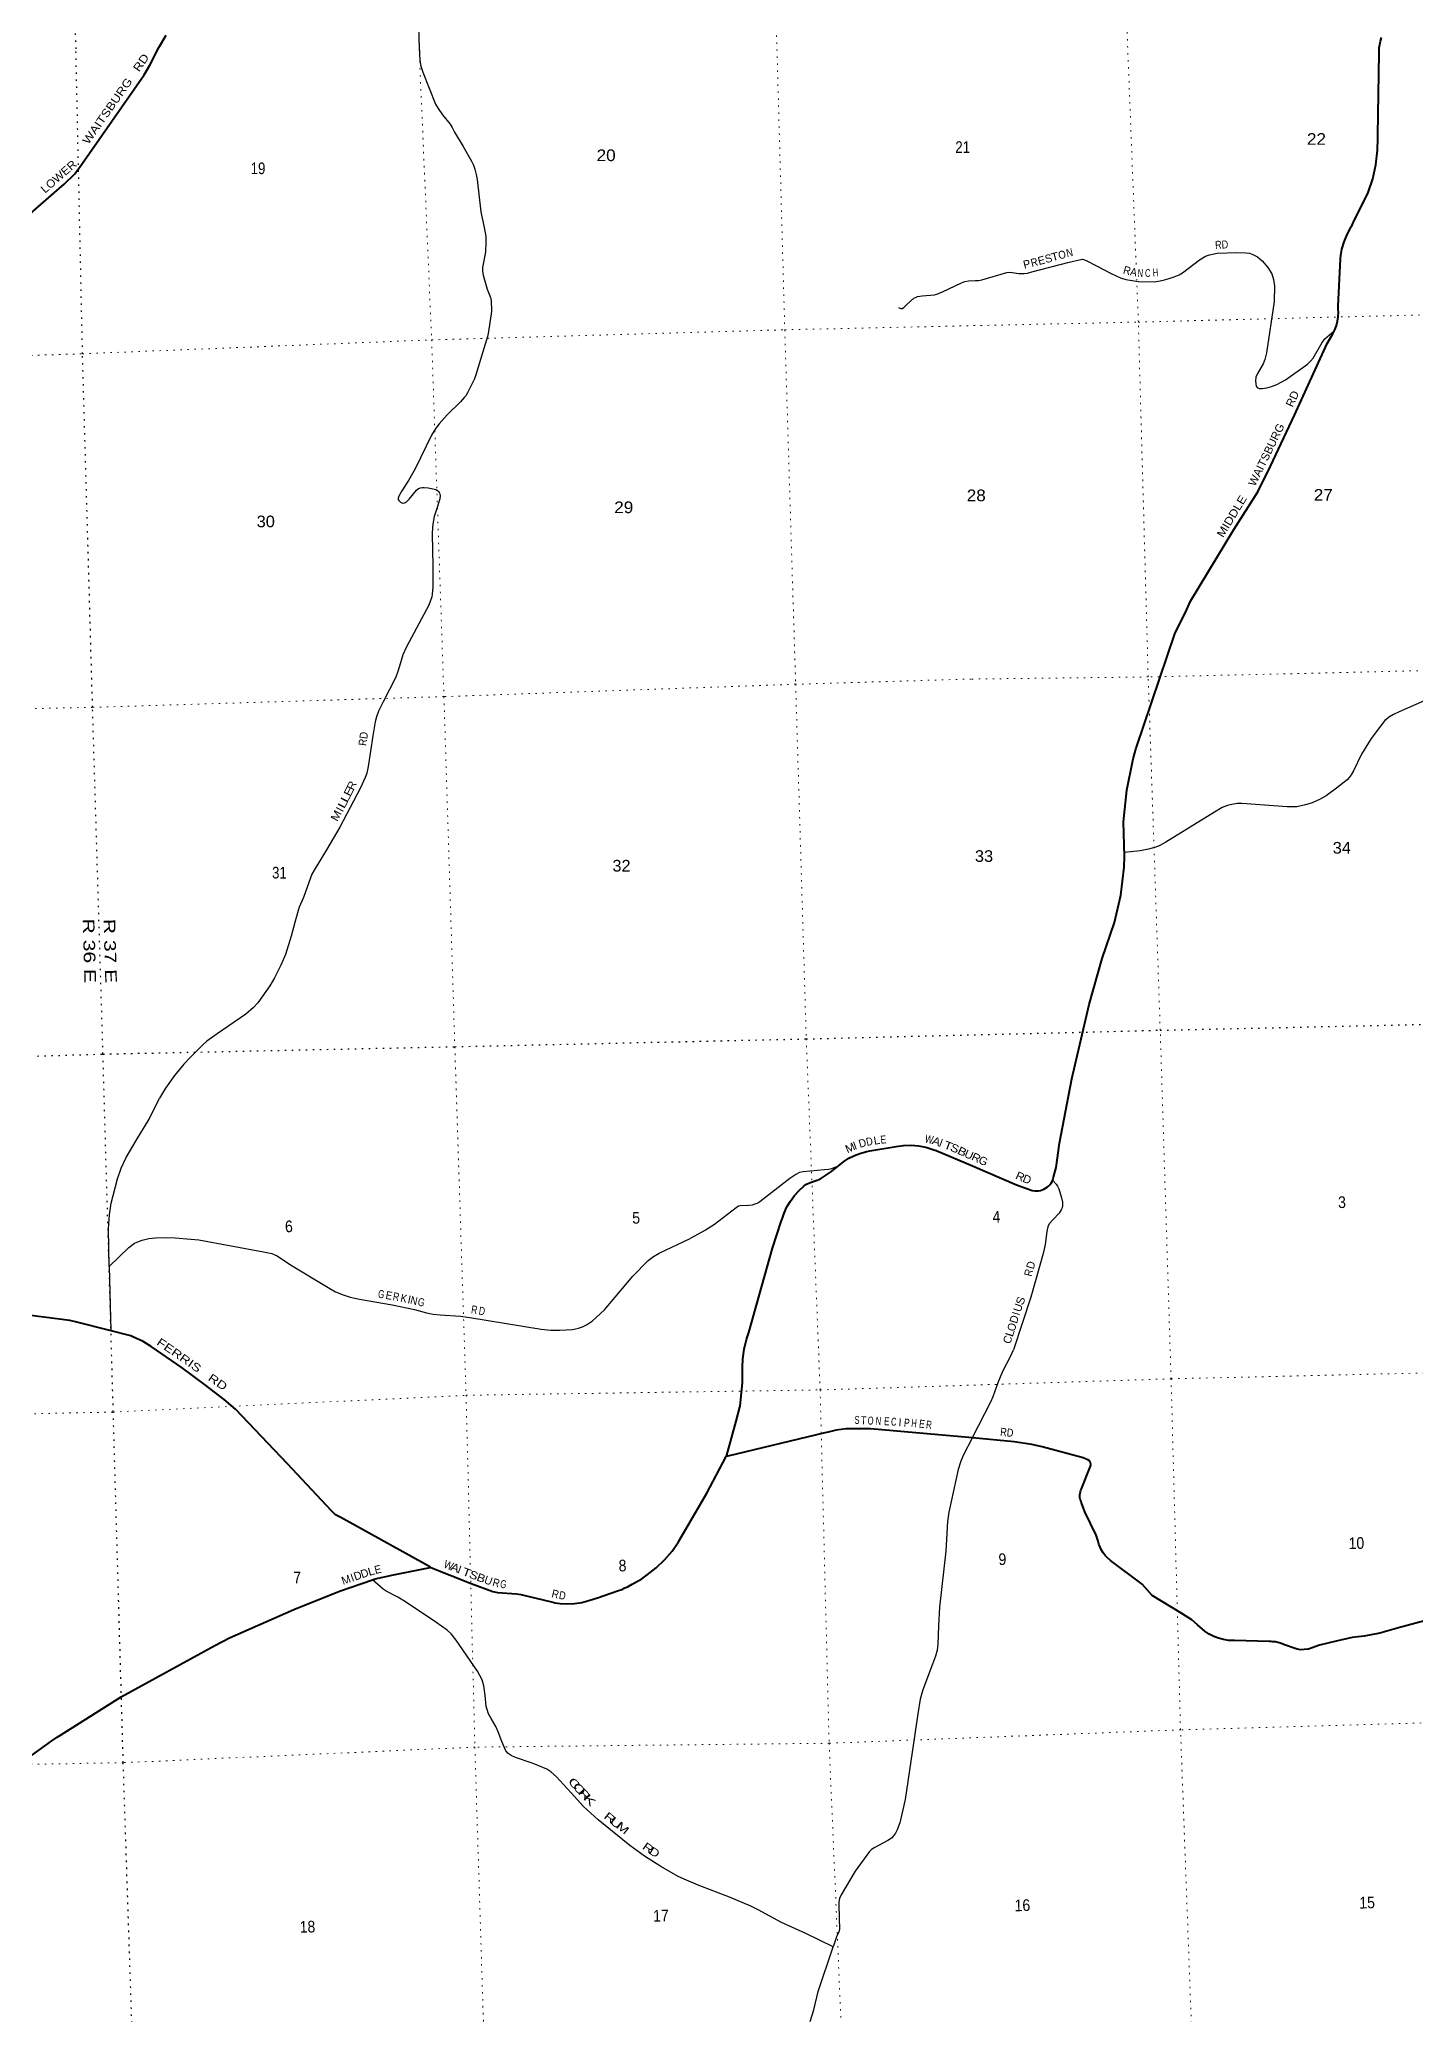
# Model space of a CAD drawing. Header units: feet. Extents: x 505285 to 763886, y -543582 to -353855.
# Drawn here: x 699334 to 719986, y -476644 to -447020 of the extents above; entities that cross this region are included whole.
import ezdxf
from ezdxf.enums import TextEntityAlignment as Align

# ---------------------------------------------------------------- set-up
doc = ezdxf.new("R2010")
doc.units = ezdxf.units.FT
doc.header["$LTSCALE"] = 70
doc.linetypes.add('DOTTED', pattern=[1.5, 0.3, -1.2])
for name, color, linetype, lineweight in [('26', 7, 'Continuous', 40), ('27', 7, 'Continuous', 13), ('29', 7, 'Continuous', 25), ('30', 7, 'Continuous', 13), ('6', 7, 'DOTTED', 25), ('7', 7, 'DOTTED', 13)]:
    doc.layers.add(name, color=color, linetype=linetype, lineweight=lineweight)

msp = doc.modelspace()

# ---------------------------------------------------------------- linework, layer by layer
at = {"layer": '26'}
for points in [[(701125.23, -447139.58), (701236, -446956.05)], [(718828.47, -451111.27), (718826.04, -451072.26), (718824.51, -451047.87), (718825.69, -451022.26), (718858.63, -450308.16), (718859.06, -450298.88), (718866.11, -450258.16), (718881.86, -450167.34), (718913.93, -450054.32), (718957.63, -449945.26), (719012.49, -449841.38), (719025.22, -449821.12), (719034.75, -449805.96), (719051.96, -449771.12), (719276.06, -449317.52), (719345.29, -449111.01), (719392.55, -448898.39), (719417.33, -448682), (719419.8, -448507.07), (719420.07, -448482.07), (719420.48, -448457.07), (719440.51, -447223.26), (719441.22, -447179.85), (719441.3, -447173.26), (719441.61, -447147.21), (719447.77, -447094.51), (719459.42, -447042.74), (719476.41, -446992.47)], [(697652.48, -452807.86), (697804.42, -452666.09), (697932.74, -452518.4), (698044.92, -452358.11), (698139.72, -452186.97), (698207.89, -452029.05), (698452.84, -451202.8), (698720.68, -450476.31), (698861.76, -450116.88), (698928.75, -449978.86), (698996.78, -449874.86), (699091.27, -449746.27), (699187.45, -449639.69), (699196.39, -449633.02), (699237.45, -449597.15), (699554.55, -449320.15), (699702.01, -449191.48), (699862.27, -449033.36), (699916.11, -448966.86), (699935.17, -448939.51), (700903.06, -447551.03), (700992.33, -447406.19), (701125.23, -447139.58)], [(709637.2, -468276.33), (709649.35, -468253.32), (709788.27, -467743.34), (709850.46, -467516.67), (709883.22, -467170.86), (709885.12, -466984.42), (709885.32, -466965.25), (709886.29, -466934.42), (709890.14, -466811.88), (709910.44, -466663.65), (709946.13, -466518.35), (709981.11, -466416.51), (710336.69, -465149.36), (710465.86, -464748.77), (710473.92, -464723.77), (710483.54, -464698.77), (710508.39, -464624.49), (710550.89, -464531.21), (710602.91, -464442.89), (710663.87, -464360.49), (710733.12, -464284.91), (710809.88, -464216.98), (710843.78, -464191.2), (710890.39, -464168.94), (711005.84, -464130.44), (711054.95, -464108.92), (711222.33, -463999.63), (711377.37, -463873.44), (711398.28, -463854.23), (711480.27, -463801.52), (711567.32, -463757.67), (711658.47, -463723.16), (711752.73, -463698.37), (711796.47, -463690.37), (712191.29, -463622.99), (712302.26, -463608.82), (712414.11, -463606.33), (712525.6, -463615.55), (712635.51, -463636.37), (712742.65, -463668.56), (712789.08, -463686.44), (713337.11, -463915.96), (713995.33, -464198.6), (714189.97, -464267.85), (714233.9, -464283.47), (714239.97, -464284.99), (714242.51, -464285.62), (714270.57, -464289.59), (714298.9, -464290.6), (714327.17, -464288.64), (714355.08, -464283.74), (714382.33, -464275.95), (714408.61, -464265.36), (714433.64, -464252.07), (714457.15, -464236.24), (714478.87, -464218.04), (714498.58, -464197.67), (714516.04, -464175.35), (714531.08, -464151.33), (714538.73, -464135.68), (714547.45, -464115.61), (714554.79, -464085.68), (714590.28, -463940.82), (714644.56, -463573.8), (714829.33, -462610.68), (715088.47, -461496.86), (715284.77, -460804.52), (715467.24, -460267.2), (715561.26, -459853.85), (715611.55, -459432.94), (715618.99, -459274.9), (715604.66, -458757.19), (715651.05, -458280.25), (715747.04, -457810.78), (715782.73, -457682.51), (715789.69, -457657.51), (715800.12, -457632.51), (716372.32, -455936.12), (716549.61, -455581.12), (716606.36, -455443.54), (717259.24, -454368.8), (717620.23, -453806.36), (717806.91, -453421.54), (718168.27, -452654.26), (718662.14, -451582), (718710.06, -451494.3), (718746.22, -451436.83), (718776.17, -451375.89), (718799.6, -451312.16), (718816.23, -451246.33), (718825.89, -451179.12), (718828.47, -451111.27)], [(705203.71, -469936.13), (703855.8, -469188.05), (703776.17, -469148.13), (703714.19, -469091.64), (703056.32, -468385.27), (702274.45, -467563.92), (702103.34, -467420.14), (701802.91, -467187.65), (701476.05, -466945.85), (701012.05, -466623.59), (700889.22, -466550.75), (700736.67, -466479.12), (700702.55, -466463.09), (700686.67, -466459.09), (700389.25, -466384.13), (699874.13, -466252.08), (699787.06, -466234.46), (698968.56, -466127.04), (698659.72, -466099.61), (698588.57, -466101.3), (698513.11, -466113.79), (698443.02, -466127.82), (698058.36, -466215.9)], [(711439.53, -467861.1), (711290.46, -467879.76), (711169.15, -467908.07), (711144.15, -467913.9), (711119.15, -467921.9), (709664.9, -468269.7), (709637.2, -468276.33)], [(720120.54, -470736.95), (719730.91, -470846.35), (719449.1, -470922.59), (719216.86, -470971.32), (719036.17, -470990.48), (718793.98, -471043.5), (718543.97, -471104.79), (718417.45, -471150.28), (718381.16, -471163.33), (718367.45, -471165.82), (718315.51, -471171.57), (718261.32, -471171.87), (718207.39, -471166.5), (718001.95, -471091.98), (717998.46, -471090.54), (717941.05, -471070.49), (717881.86, -471056.55), (717846.54, -471052.05), (717820.63, -471048.75), (717796.54, -471048.21), (717271.47, -471036.29), (717258.18, -471036.45), (717180.78, -471032.62), (717104.21, -471020.73), (717029.29, -471000.89), (716956.86, -470973.34), (716887.71, -470938.36), (716822.59, -470896.35), (716713.17, -470799.03), (716628.56, -470725.11), (716480.97, -470630.87), (716032.5, -470360.38), (715880.73, -470187.95), (715405.78, -469833.87), (715357.48, -469790.81), (715326.91, -469758.59), (715297.18, -469720.21), (715271.63, -469678.93), (715250.54, -469635.21), (715234.13, -469589.52), (715222.58, -469542.37), (715193.92, -469454.28), (715025.13, -469103.6), (714974.06, -468967.17), (714969.04, -468957.45), (714960.27, -468936.62), (714953.72, -468914.98), (714949.46, -468892.78), (714947.55, -468870.26), (714948, -468847.66), (714950.82, -468825.23), (714955.96, -468803.22), (714963.38, -468781.87), (714972.98, -468761.41), (715097.1, -468443.5), (715106.84, -468418.57), (715111.78, -468393.5), (715111.87, -468389.33), (715111.22, -468381.63), (715109.77, -468374.04), (715107.54, -468366.64), (715104.54, -468359.51), (715100.82, -468352.74), (715096.41, -468346.39), (715091.36, -468340.54), (715090.96, -468340.16), (715066, -468323.3), (715040.96, -468312.05), (714998.67, -468293.05), (714382.01, -468129.72), (714226.02, -468095.97), (713963.07, -468053.19), (713337.16, -467992.55), (711805.17, -467861.1), (711571.49, -467857.65), (711439.53, -467861.1)], [(705203.71, -469936.13), (705205.54, -469937.15), (705812.35, -470181.07), (706139.79, -470298.34), (706206.92, -470312.17), (706491.11, -470332.6), (706560.3, -470344.31), (707017.39, -470455.77), (707042.39, -470461.62), (707067.39, -470467.56), (707149.24, -470480.46), (707257.2, -470486.04), (707365.15, -470480.3), (707471.92, -470463.31), (707576.32, -470435.25), (707660.14, -470409.55), (707709.28, -470392.53), (708007.85, -470291.37), (708072.1, -470268.68), (708087.22, -470262.05), (708109.24, -470250.15), (708168.48, -470224.23), (708230.85, -470190.2), (708372.58, -470106.99), (708454.65, -470050.23), (708591.27, -469945.02), (708716.13, -469826.1), (708827.89, -469694.79), (708925.31, -469552.51), (708929.98, -469544.81), (709348.95, -468822.08), (709637.2, -468276.33)], [(698293.87, -473996.44), (698470.64, -473601.46), (698689.22, -473295.6), (698938.58, -473014.27), (699215.97, -472760.55), (699518.37, -472537.21), (699598.36, -472486.34), (699623.36, -472470.44), (699648.36, -472455.76), (700557.4, -471877.76), (701963.74, -471107.07), (702184.19, -470996.42), (703151, -470569.5), (703836.04, -470293.11), (704332.27, -470123.07), (704370.67, -470111.33), (704644.77, -470047.36), (705172.49, -469942.34), (705203.71, -469936.13)]]:
    msp.add_lwpolyline(points, dxfattribs=at)
at = {"layer": '29'}
for p, q in [((704924, -442905.05), (705027.05, -447020.33)), ((705027.05, -447020.33), (705038.78, -447249.64)), ((700377.89, -465424.28), (700404.71, -466387.46))]:
    msp.add_line(p, q, dxfattribs=at)
for points in [[(705027.05, -447020.33), (705042.45, -447335.39), (705058.49, -447422.02), (705089.49, -447510.79), (705278.69, -447988.86), (705316.1, -448054.1), (705380.24, -448148.21), (705495.69, -448289.39), (705527.75, -448338.59), (705564.1, -448409.17), (705692.37, -448623.07), (705819.58, -448844.46), (705846.3, -448905.42), (705868.75, -448966.38), (705889.06, -449046.59), (705900.82, -449120.39), (705957.47, -449607.01)], [(705957.47, -449607.01), (706007.71, -449841.24), (706032.29, -449972.79), (706033.37, -450067.97), (706030.16, -450199.52), (706024.81, -450234.81), (705982.06, -450440.16), (705980.98, -450492.56), (705990.61, -450555.66), (706050.47, -450765.29), (706101.78, -450889.35), (706109.79, -450912.34), (706113, -450932.66), (706118.35, -451092.02), (706114.61, -451137.47), (706067.57, -451428.37), (706056.35, -451473.83), (705883.71, -452048.68), (705860.21, -452111.79), (705834.56, -452168.48), (705755.44, -452322.48)], [(716745.32, -450323.58), (716831.92, -450269.04), (716891.79, -450247.65), (717007.23, -450226.26), (717302.26, -450213.42), (717436.96, -450219.85), (717494.68, -450226.26), (717545.98, -450243.37), (717616.54, -450281.88), (717682.81, -450341.76), (717770.47, -450442.3), (717828.18, -450534.27), (717855.98, -450621.97), (717870.94, -450713.95), (717862.39, -450949.24), (717746.94, -451719.27), (717724.52, -451820.87), (717699.91, -451886.11), (717614.39, -452031.56), (717589.83, -452086.11), (717584.46, -452142.79), (717593.01, -452219.79), (717611.21, -452240.11), (717640.05, -452254.02), (717681.76, -452255.09), (717755.49, -452245.46), (717825, -452227.28), (717905.15, -452194.12), (718033.42, -452125.68), (718362.66, -451890.39), (718410.78, -451846.54), (718448.17, -451800.55), (718585, -451565.26), (718626.71, -451510.72), (718764.58, -451389.87)], [(712227.43, -451040.44), (712258.97, -451054.05), (712281.41, -451055.11), (712308.14, -451039.07), (712350.9, -450996.29), (712457.8, -450897.9), (712482.38, -450888.27), (712511.24, -450876.51), (712580.72, -450866.88), (712768.85, -450849.77), (712802, -450840.15), (712888.57, -450802.71), (713170.78, -450670.09), (713223.16, -450649.78), (713277.67, -450640.15), (713380.29, -450635.87), (713432.67, -450632.67), (713474.36, -450623.04), (713850.62, -450516.09), (713890.18, -450510.74), (713931.86, -450516.09), (714034.48, -450528.92), (714075.11, -450531.06), (714111.45, -450528.92), (714162.76, -450524.64), (714226.89, -450507.53), (714787.02, -450357.8), (714962.33, -450319.3), (714987.99, -450317.16), (715015.78, -450323.58), (715052.12, -450340.69), (715188.94, -450409.14), (715428.39, -450537.48), (715559.88, -450596.3), (715637.9, -450618.76), (715735.19, -450636.94), (715830.31, -450648.7), (716065.48, -450652.98), (716152.08, -450641.22), (716219.4, -450627.31), (716288.9, -450606.99), (716364.78, -450580.26), (716440.69, -450549.24), (716488.78, -450520.36), (716745.32, -450323.58)], [(705755.44, -452322.48), (705730.87, -452364.18), (705709.49, -452391.99), (705650.7, -452457.23), (705454.01, -452649.74), (705330.01, -452786.64), (705281.91, -452847.6), (705218.84, -452953.48), (704970.84, -453458.29), (704872.5, -453633.69), (704769.88, -453791.98), (704725.51, -453869.52), (704718.57, -453898.93), (704719.1, -453919.79), (704725.51, -453934.76), (704752.77, -453958.82), (704770.41, -453968.98), (704785.37, -453973.26), (704793.92, -453975.4), (704812.64, -453971.66), (704824.92, -453966.84), (704838.82, -453958.29), (704881.05, -453916.04), (704992.22, -453779.15), (705022.68, -453757.22), (705052.08, -453744.92), (705081.48, -453741.18), (705107.13, -453740.11), (705167.53, -453744.92), (705217.24, -453752.94), (705282.98, -453770.59), (705307.03, -453785.03), (705320.93, -453798.93), (705333.75, -453814.97), (705342.84, -453834.76), (705348.72, -453866.31), (705342.84, -453907.49), (705300.08, -454040.11), (705257.32, -454177), (705240.75, -454257.76), (705232.2, -454334.76), (705227.39, -454437.96), (705235.94, -454912.83)], [(705235.94, -454912.83), (705237.54, -455236.36), (705227.93, -455342.25), (705220.44, -455381.82), (705197.99, -455449.2), (705177.68, -455505.88), (704839.89, -456130.48), (704788.58, -456250.27), (704760.79, -456333.7), (704737.26, -456421.39), (704706.28, -456516.59), (704681.68, -456583.96), (704493.54, -456956.15), (704420.85, -457097.33), (704393.06, -457178.62), (704373.81, -457255.62), (704335.33, -457465.24)], [(721797.17, -456083.88), (721731.97, -456087.09), (721668.9, -456107.41), (721536.35, -456175.85), (721357.84, -456277.46), (721279.8, -456321.31), (721139.77, -456377.99), (721087.39, -456406.87), (720937.74, -456513.82), (720780.61, -456617.56), (720711.12, -456663.55), (720493.05, -456774.77), (719740.51, -457104.18), (719655.01, -457144.82), (719595.14, -457181.18), (719526.73, -457236.8), (719458.31, -457318.08), (719321.48, -457506.31), (719176.11, -457741.6), (719056.38, -457989.72), (719018.98, -458050.69), (718992.25, -458088.12), (718959.12, -458123.42), (718799.84, -458250.68)], [(704335.33, -457465.24), (704266.92, -457927.29), (704244.47, -458022.47), (704219.89, -458089.86), (704151.48, -458243.87), (703843.61, -458834.24), (703642.64, -459176.49), (703454.5, -459480.23), (703421.37, -459541.19), (703398.92, -459595.74), (703296.3, -459890.93), (703230.03, -460036.38), (703215.05, -460083.44), (703168.02, -460263.12)], [(718799.84, -458250.68), (718642.72, -458365.13), (718543.31, -458419.68), (718433.2, -458467.8), (718333.79, -458500.96), (718202.31, -458527.69), (718056.93, -458531.97), (717377.08, -458480.63), (717309.74, -458481.71), (717227.43, -458493.47), (717162.22, -458509.52), (717086.33, -458540.53), (716966.6, -458608.97), (716239.72, -459058.16), (716148.86, -459108.44), (716090.06, -459135.17), (715979.96, -459166.2), (715854.89, -459190.78), (715619.73, -459216.45)], [(703168.02, -460263.12), (703110.31, -460468.46), (703024.79, -460746.53), (702956.38, -460904.82), (702862.31, -461093.06), (702789.62, -461217.12), (702610.03, -461469.53), (702545.89, -461537.98), (702430.44, -461640.65), (702002.85, -461935.84), (701844.65, -462047.07), (701784.78, -462098.4), (701600.92, -462282.36), (701498.3, -462389.31), (701361.47, -462560.44), (701224.64, -462748.67), (701134.85, -462898.41)], [(700377.89, -465424.28), (700371.6, -464859.91), (700384.43, -464650.28), (700410.09, -464474.88), (700504.16, -464111.24), (700559.74, -463948.67), (700632.43, -463790.38), (700786.37, -463533.7), (700978.78, -463212.84), (701134.85, -462898.41)], [(711332.55, -463913.69), (711219.64, -463959.31), (711179.02, -463967.87), (711108.47, -463976.42), (710794.18, -464004.23), (710740.73, -464017.07), (710687.28, -464044.87), (710595.35, -464106.91), (710146.38, -464453.44), (710114.31, -464472.69), (710071.55, -464491.94), (710030.93, -464502.64), (709979.62, -464509.05), (709851.34, -464515.47), (709825.68, -464521.89), (709789.34, -464543.28), (709466.5, -464793.55), (709329.67, -464879.11), (709099.84, -465004.27)], [(714542.84, -464136.08), (714592.3, -464187.11), (714612.62, -464218.13), (714631.86, -464258.77), (714673.55, -464392.46), (714687.45, -464461.98), (714686.38, -464507.97), (714681.03, -464545.4), (714668.2, -464573.21), (714635.06, -464623.48), (714545.27, -464721.88), (714489.68, -464786.05), (714467.23, -464829.9), (714451.2, -464897.28), (714425.54, -465094.08), (714395.61, -465230.98), (714211.75, -465885.53), (713950.91, -466676.99)], [(700377.89, -465424.28), (700675.18, -465137.98), (700760.71, -465075.93), (700812.02, -465052.4), (700876.15, -465031.02), (700972.36, -465005.35), (701077.11, -464992.52), (701239.6, -464988.24), (701367.89, -464996.79), (701605.2, -465013.9), (701722.78, -465026.75), (702697.68, -465202.15), (702818.5, -465231.02), (702867.68, -465248.13), (702902.92, -465266.32), (703099.62, -465398.94), (703664.03, -465741.19), (703776.31, -465802.15), (703890.66, -465848.14), (703996.52, -465883.43), (704138.66, -465912.31), (704626.11, -465997.87), (704960.7, -466071.67)], [(704960.7, -466071.67), (705144.6, -466120.86), (705241.88, -466139.04), (705345.57, -466150.8), (705653.44, -466167.92), (705794.55, -466189.31), (706863.53, -466364.71), (707006.78, -466377.54), (707145.74, -466381.82), (707333.88, -466368.99), (707423.68, -466351.87), (707483.54, -466330.48), (707545.55, -466300.53), (707633.2, -466240.64), (707812.78, -466073.8), (708240.38, -465568.98), (708471.28, -465333.68), (708548.24, -465273.77), (708633.76, -465222.45), (709099.84, -465004.27)], [(713336.25, -467991.45), (713609.91, -467452.41), (713647.32, -467372.19), (713721.08, -467165.77), (713793.77, -466994.65), (713914.57, -466764.7), (713950.91, -466676.99)], [(713336.25, -467991.45), (713200.48, -468249.21), (713164.13, -468345.47), (713123.51, -468471.68), (712980.26, -469111.26), (712961.02, -469250.3), (712935.37, -469695.22), (712841.3, -470533.74), (712824.19, -470816.09), (712815.64, -471089.9), (712804.95, -471177.6), (712779.29, -471267.44), (712738.67, -471389.37), (712593.29, -471774.4), (712550.53, -471915.58), (712516.32, -472133.76), (712328.18, -473417.2)], [(707498.51, -473524.14), (707315.57, -473317.82), (707090.86, -473078), (707009.72, -473004.32), (706946.05, -472963.09), (706767.53, -472886.91), (706711.35, -472868.16), (706477.9, -472786.98), (706411.73, -472758.24), (706365.54, -472727.03), (706331.83, -472688.3), (706271.91, -472548.4), (706218.23, -472402.28), (706182.02, -472323.58), (706112.11, -472203.67), (706074.66, -472133.73), (706052.19, -472068.77), (706037.21, -472023.82), (706022.23, -471853.93), (706002.25, -471714.05), (705977.28, -471624.11), (705907.37, -471494.21), (705587.78, -471029.56), (705511.63, -470935.9), (705452.95, -470879.68), (705283.17, -470759.77), (704828.76, -470455), (704713.9, -470385.05), (704539.13, -470295.13), (704494.18, -470265.14), (704332.27, -470123.07)], [(711244.23, -475626.86), (710833.74, -475427.92), (710470.29, -475265.35), (710119.66, -475072.83), (710011.69, -475018.29), (709692.07, -474884.59), (709217.44, -474704.91), (709042.12, -474630.04), (708918.12, -474572.29), (708661.56, -474422.55), (708413.56, -474268.54), (708195.49, -474110.25), (707720.86, -473725.22), (707498.51, -473524.14)], [(712328.18, -473417.2), (712244.8, -473770.15), (712205.25, -473876.03), (712180.66, -473924.16), (712151.8, -473965.87), (712119.73, -473997.96), (712065.21, -474035.39), (711868.52, -474138.07), (711822.56, -474166.94), (711791.55, -474197.96), (711577.76, -474493.15), (711363.96, -474848.24), (711340.45, -474901.71), (711329.75, -474955.19), (711334.03, -475237.55), (711342.58, -475325.25), (711341.51, -475366.96), (711329.76, -475404.39), (711295.54, -475481.4), (711244.23, -475626.86)], [(710901.02, -476747.71), (710953.45, -476572.84), (711020.86, -476298.05), (711244.23, -475626.86)]]:
    msp.add_lwpolyline(points, dxfattribs=at)
at = {"layer": '6'}
for points in [[(699510.48, -436321.49), (699667, -441145.05), (699849, -446405.05), (699881, -447175.05)], [(701177.21, -491379.19), (701086.09, -488653.17), (700939.6, -483359.74), (700764.81, -478135.4), (700590.81, -472866.85), (700441.23, -467607.65), (700286.59, -462238.14), (700130.58, -457037.36), (699979.78, -451734.02), (699881, -447175.05)], [(697940.07, -462308.41), (700286.59, -462238.14), (705567.31, -462127.18), (710841.82, -462010.38), (716154.23, -461880.45), (721458.93, -461762.79), (726693.54, -461659.15), (729662.57, -461589.32)]]:
    msp.add_lwpolyline(points, dxfattribs=at)
at = {"layer": '7'}
msp.add_line((715792.43, -450393.19), (715648.69, -446692.88), dxfattribs=at)
for points in [[(710393.61, -446856.03), (710519.28, -451374.16), (710682.54, -456691.21), (710841.82, -462010.38), (711049.97, -467275.95), (711184.56, -472575.74), (711407.08, -477778.66), (711529.61, -483006.49), (711699.64, -488277.16), (711813.35, -492531.47)], [(705026.47, -447028.73), (705219.55, -451525.82), (705403.87, -456876.41), (705567.31, -462127.18), (705736.17, -467355.72), (705800.22, -469917.07)], [(717122.81, -492367.16), (716987.19, -488121.83), (716813.85, -482877.36), (716652.1, -477614.48), (716458.75, -472374.6), (716317.06, -467109.15), (716154.23, -461880.45), (715973.37, -456581.97), (715826.04, -451258.45), (715800.98, -450613.24)], [(697631.98, -451810.36), (699979.78, -451734.02), (705219.55, -451525.82), (710519.28, -451374.16), (715826.04, -451258.45), (721136.33, -451124.56), (726451.98, -450966.43), (729324.32, -450901.19)], [(728651.03, -456327.14), (726570.74, -456349), (721281.98, -456460.18), (715973.37, -456581.97), (713318.23, -456612.76), (710682.54, -456691.21), (705403.87, -456876.41), (700130.58, -457037.36), (697782.09, -457089.58)], [(698102, -467657.66), (700441.23, -467607.65), (705736.17, -467355.72), (711049.97, -467275.95), (716317.06, -467109.15), (721613.6, -466987.7), (726883.53, -466850.94), (729826.97, -466783.7)], [(705805.77, -470139.03), (705868.14, -472633.49), (706032.02, -477900.31), (706198.19, -483177.12), (706399.42, -488410.76), (706513.93, -492694.25)], [(729993.9, -472058.49), (727051.38, -472115.65), (721748.42, -472223.22), (716458.75, -472374.6), (711184.56, -472575.74), (705868.14, -472633.49), (700590.81, -472866.85), (698260.95, -472908.73)]]:
    msp.add_lwpolyline(points, dxfattribs=at)

# ---------------------------------------------------------------- texts
at = {"layer": '27'}
for s, rotation, width, p in [('WAITSBURG   RD', 55.12, 1.2, (700068.78, -448603.76)), ('LOWER', 41.139, 1.1, (699416.91, -449334.26)), ('RD', 65.27, 1.05, (718141.51, -452545.04)), ('WAITSBURG', 64.122, 1.05, (717578.15, -453732.73)), ('MIDDLE', 58.722, 1.15, (717097.31, -454500.53)), ('M', 24.258, 1.05, (711460.04, -463727.08)), ('D', 16.776, 0.95, (711649.21, -463646.05)), ('D', 12.545, 0.85, (711754.54, -463617.46)), ('E', 6.212, 0.8, (711962.04, -463584.34)), ('W', 346.244, 0.8, (712613.02, -463558.96)), ('A', 340.025, 1.15, (712716.85, -463582.62)), ('T', 339.31, 1.3, (712891.35, -463646.22)), ('S', 337.236, 1.15, (712991.54, -463682.59)), ('B', 335.378, 1.2, (713099.13, -463728.08)), ('U', 335.378, 1.1, (713200.92, -463774.25)), ('R', 335.442, 1.1, (713310.44, -463819.21)), ('G', 335.442, 1.05, (713414.68, -463867.96)), ('R', 335.72, 1.1, (713970.47, -464102.82)), ('D', 338.09, 1.05, (714078.18, -464149.34)), ('FERRIS   RD', 325.219, 1.3, (701081.59, -466585.82)), ('S', 359.73, 0.7, (711566.32, -467785.46)), ('T', 357.264, 0.85, (711658.01, -467788.84)), ('O', 356.72, 0.7, (711761.01, -467793.5)), ('N', 356.662, 0.7, (711880.95, -467797.56)), ('E', 356.591, 0.75, (712006.54, -467803.47)), ('C', 356.283, 0.7, (712111.36, -467809.17)), ('P', 355.341, 0.8, (712303.97, -467824.65)), ('H', 354.41, 0.7, (712413.75, -467831.57)), ('E', 354.198, 0.8, (712530.03, -467840.23)), ('R', 354.274, 0.75, (712634.49, -467853.15)), ('RD', 354.466, 0.85, (713748.44, -467962.07)), ('W', 338.341, 0.9, (705388.8, -469934.76)), ('A', 339.19, 1.15, (705493.67, -469976.29)), ('T', 339.451, 1.3, (705666, -470047.19)), ('S', 336.281, 1.2, (705768.36, -470083.23)), ('B', 338.935, 1.15, (705884.06, -470130.49)), ('R', 344.982, 0.9, (706123.46, -470213.08)), ('G', 350.93, 0.75, (706240.81, -470240.61)), ('R', 346.038, 0.9, (707011.5, -470382.42)), ('D', 349.667, 0.85, (707123.12, -470408.26))]:
    msp.add_text(s, height=120, rotation=rotation, dxfattribs=dict(at, width=width)).set_placement(p)
for s, rotation, p in [('I', 19.96, (711571.37, -463674.06)), ('L', 9.986, (711865.35, -463599.16)), ('I', 339.26, (712822.19, -463620.24)), ('I', 356.029, (712223.22, -467817.9)), ('I', 339.623, (705596.38, -470019.06)), ('U', 340.516, (705997.74, -470171.58))]:
    msp.add_text(s, height=120, rotation=rotation, dxfattribs=at).set_placement(p)
for s, p in [('M', (703953.31, -470178.34)), ('D', (704128.39, -470117.91)), ('D', (704230.94, -470082.72))]:
    msp.add_text(s, height=120, rotation=18.915, dxfattribs=at).set_placement(p, align=Align.CENTER)
for s, rotation, width, p in [('I', 18.915, 0.95, (704047.04, -470146.97)), ('L', 15.915, 1.15, (704330.73, -470052.36)), ('E', 13.137, 0.95, (704425.67, -470026.61))]:
    msp.add_text(s, height=120, rotation=rotation, dxfattribs=dict(at, width=width)).set_placement(p, align=Align.CENTER)
at = {"layer": '30'}
for s, rotation, p in [('E', 15.142, (714387.21, -450390.68)), ('S', 15.332, (714492.03, -450361.89)), ('P', 13.68, (714166.32, -450447.67)), ('I', 61.966, (703893.53, -458596.15)), ('I', 348.046, (704872.79, -465977.56)), ('U', 70.399, (714075.87, -466062.84)), ('D', 72.832, (714018.66, -466233.33)), ('C', 70.572, (713920.5, -466541.4))]:
    msp.add_text(s, height=120, rotation=rotation, dxfattribs=at).set_placement(p, align=Align.CENTER)
for s, rotation, width, p in [('T', 15.785, 1.15, (714589.24, -450333.99)), ('O', 15.162, 0.9, (714695.54, -450305.95)), ('N', 12.183, 0.85, (714805.21, -450275.43)), ('R', 13.68, 0.9, (714277.47, -450420.62)), ('R', 344.49, 0.95, (715641.12, -450543.22)), ('A', 348.941, 0.95, (715744.25, -450567.01)), ('N', 356.204, 0.7, (715852.69, -450582.5)), ('C', 359.472, 0.65, (715966.17, -450582.29)), ('H', 3.13, 0.65, (716085.81, -450575.17)), ('E', 63.427, 1.25, (704028.82, -458326.91)), ('R', 65.793, 1.1, (704073.88, -458234.02)), ('L', 61.966, 1.45, (703936.2, -458511.31)), ('L', 61.966, 1.45, (703979.74, -458422.92)), ('M', 61.978, 1.15, (703838.41, -458690.2)), ('D', 74.308, 0.95, (714268.91, -465419.2)), ('R', 75.371, 0.9, (714237.15, -465531.67)), ('G', 351.326, 0.75, (704454.49, -465898.37)), ('E', 350.187, 0.9, (704569.45, -465917.38)), ('R', 350.187, 0.8, (704677.04, -465935.99)), ('K', 348.046, 0.9, (704790.52, -465960.14)), ('N', 347.185, 0.9, (704941.61, -465993.38)), ('G', 347.185, 0.8, (705050.8, -466018.23)), ('S', 69.608, 1.1, (714113.93, -465958.3)), ('R', 350.636, 0.8, (705851.15, -466131.47)), ('D', 350.636, 0.8, (705965.46, -466151.52)), ('O', 71.899, 0.95, (713984.82, -466351.72)), ('I', 72.715, 0.85, (714047.3, -466148.14)), ('L', 71.899, 1.2, (713955.1, -466439.2)), ('C', 312.985, 1.6, (707319.37, -473222.7)), ('O', 313.011, 1.55, (707391.15, -473302.06)), ('R', 313.011, 1.6, (707470.47, -473385.19)), ('K', 313.206, 1.7, (707546.7, -473468.07)), ('R', 321.739, 1.45, (707858.28, -473741.52)), ('U', 321.022, 1.5, (707948.62, -473817.3)), ('M', 320.704, 1.4, (708050.25, -473893.86)), ('R', 324.35, 1.4, (708435.71, -474196.28)), ('D', 327.039, 1.3, (708531.49, -474261.52))]:
    msp.add_text(s, height=120, rotation=rotation, dxfattribs=dict(at, width=width)).set_placement(p, align=Align.CENTER)
for rotation, width, p in [(2.873, 0.85, (716980.2, -450161.69)), (82.132, 0.9, (704237.89, -457620.9))]:
    msp.add_text('RD', height=120, rotation=rotation, dxfattribs=dict(at, width=width)).set_placement(p)
at = {"layer": '6', "width": 1.35}
for s, p in [('R 36 E', (699981.23, -460209.06)), ('R 37 E', (700294.28, -460212.89))]:
    msp.add_text(s, height=175, rotation=271.65, dxfattribs=at).set_placement(p)
at = {"layer": '7'}
for s, width, p in [('22', 1.1, (718355.59, -448599.84)), ('20', 1.1, (707694.97, -448844.18)), ('21', 0.85, (713078.62, -448722.11)), ('19', 0.85, (702503.05, -449039.77)), ('28', 1.1, (713249.86, -453945.19)), ('27', 1.1, (718458.46, -453938.16)), ('29', 1.1, (707959.24, -454124.66)), ('30', 1.05, (702592.93, -454336.46)), ('34', 1.05, (718743.17, -459231.74)), ('31', 0.85, (702824.24, -459604.95)), ('32', 1.05, (707931.92, -459500.54)), ('33', 1.05, (713372.99, -459355.81))]:
    msp.add_text(s, height=175, dxfattribs=dict(at, width=width)).set_placement(p)
at = {"layer": '7', "width": 0.9}
for s, p in [('3', (718825.8, -464548.9)), ('6', (703020.68, -464911.99)), ('5', (708232.39, -464783.23)), ('4', (713640.35, -464767.19)), ('10', (718983.87, -469664.36)), ('8', (708028.24, -469999.16)), ('9', (713729.43, -469903.66)), ('7', (703145.98, -470178.21)), ('17', (708546.5, -475252.74)), ('16', (713970.88, -475096.42)), ('15', (719143.93, -475055.84)), ('18', (703240.79, -475418.78))]:
    msp.add_text(s, height=175, rotation=1.617, dxfattribs=at).set_placement(p)

doc.saveas('drawing.dxf')
